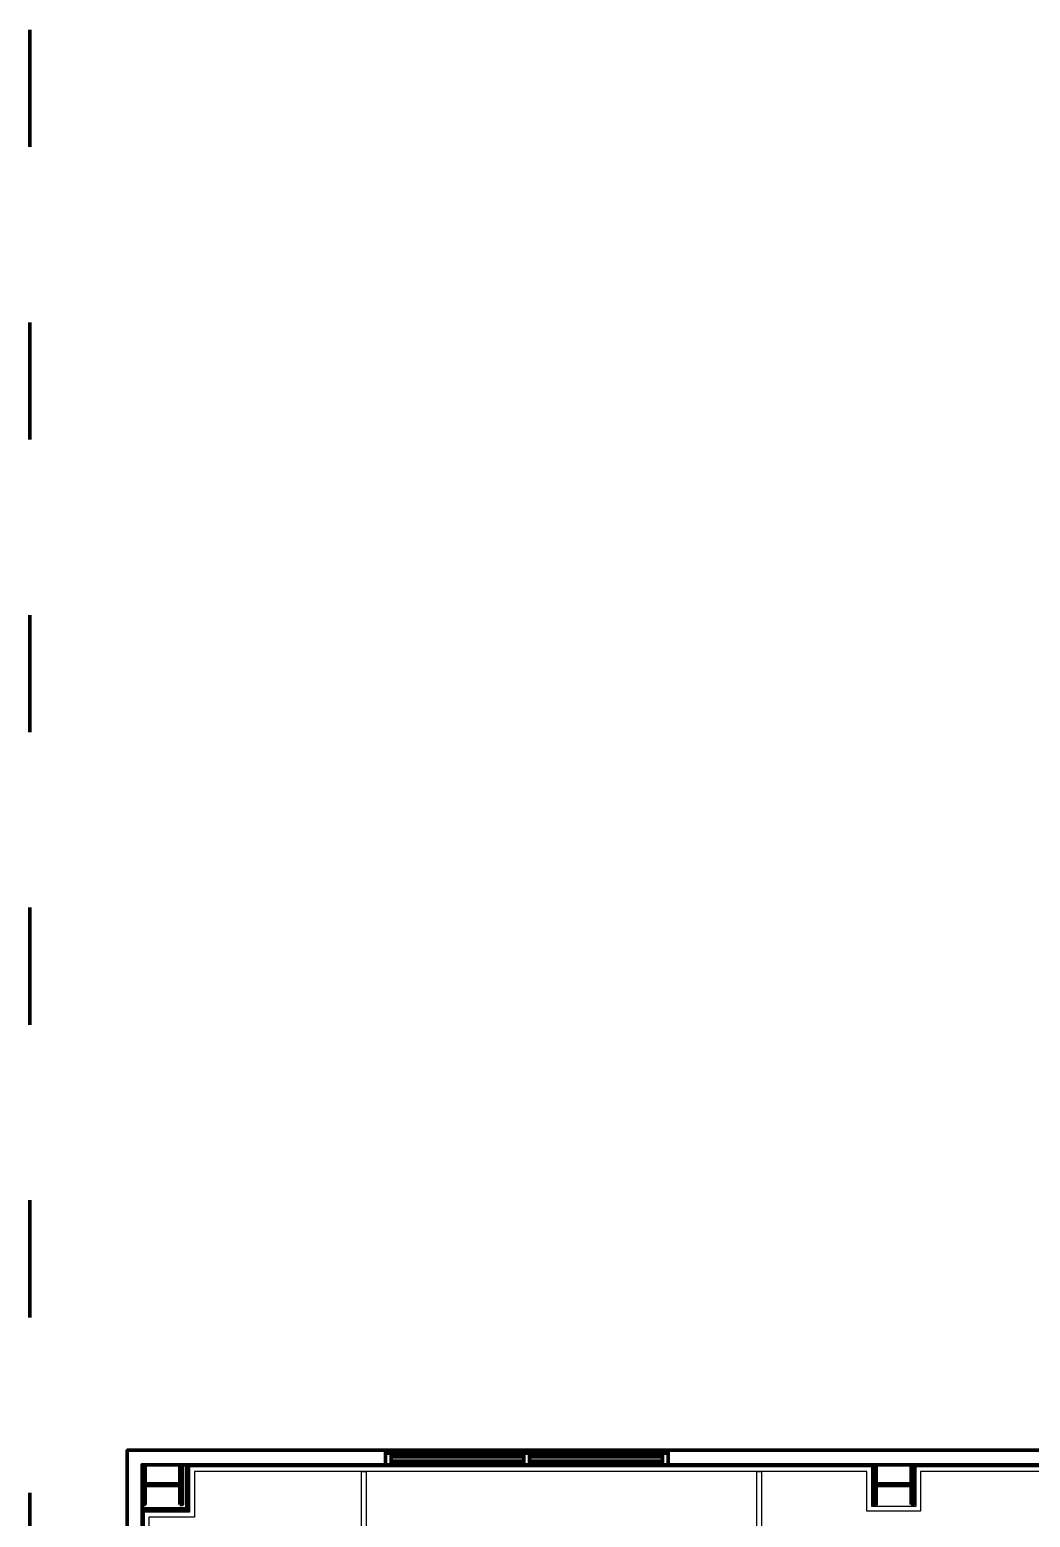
# Model space of a CAD drawing. Header units: millimetres. Extents: x 0 to 31017, y 0 to 21335.
# Drawn here: x 10320 to 11346, y 19810 to 21335 of the extents above; entities that cross this region are included whole.
import ezdxf

# ---------------------------------------------------------------- set-up
doc = ezdxf.new("R2010")
doc.units = ezdxf.units.MM
doc.linetypes.add('ACAD_ISO03W100', pattern=[30, 12, -18])
doc.layers.add('PDF_幾何圖形', color=7, linetype='Continuous')

# ---------------------------------------------------------------- blocks, each defined once
blk = doc.blocks.new('3F庫門圖灰底')
at = {"color": 9}
blk.add_lwpolyline([(105665.9, -21754.4), (105619.4, -21754.4), (105619.4, -21707.8), (105665.9, -21707.8)], close=True, dxfattribs=at)
blk = doc.blocks.new('3F機組圖彩色')
at = {"color": 251, "lineweight": 200, "true_color": 0x636466}
blk.add_lwpolyline([(92350.5, -27704.4), (92303.9, -27704.4), (92303.9, -27657.8), (92350.5, -27657.8)], close=True, dxfattribs=at)
blk = doc.blocks.new('3F庫板圖灰底')
at = {"color": 8}
for points in [[(100910.1, -8415), (100863.5, -8415), (100863.5, -8368.4), (100910.1, -8368.4)], [(101088.3, -8375.4), (101093.3, -8375.4), (101093.3, -8651.9), (101088.3, -8651.9)], [(101493.5, -8616), (101493.5, -8375.4), (101498.5, -8375.4), (101498.5, -8621), (101493.5, -8621), (101493.5, -8621), (101188.3, -8621), (101188.3, -8616)]]:
    blk.add_lwpolyline(points, close=True, dxfattribs=at)
for points in [[(103157.5, -8411.1), (103111, -8411.1), (103111, -8370.4), (102406.5, -8370.4), (102406.5, -8411.1), (102361, -8411.1), (102361, -8370.4), (101656.5, -8370.4), (101656.5, -8411.1), (101611.5, -8411.1), (101611.5, -8370.4), (100912.1, -8370.4), (100912.1, -8417), (100865.5, -8417), (100865.5, -8960.7), (100912.1, -8960.7), (100912.1, -9016.7), (100865.5, -9016.7), (100865.5, -9095.6)], [(103162.5, -8416.1), (103106, -8416.1), (103106, -8375.4), (102411.5, -8375.4), (102411.5, -8416.1), (102356, -8416.1), (102356, -8375.4), (101661.5, -8375.4), (101661.5, -8416.1), (101606.5, -8416.1), (101606.5, -8375.4), (100917.1, -8375.4), (100917.1, -8422), (100870.5, -8422), (100870.5, -8955.7), (100917.1, -8955.7), (100917.1, -9021.7), (100870.5, -9021.7), (100870.5, -9095.6)]]:
    blk.add_lwpolyline(points, dxfattribs=at)

msp = doc.modelspace()

# ---------------------------------------------------------------- linework, layer by layer
at = {"color": 251, "linetype": 'ACAD_ISO03W100', "lineweight": 200, "ltscale": 10, "true_color": 0x636466}
msp.add_line((10320.4, 21335), (10320.4, 14080.8), dxfattribs=at)
at = {"layer": 'PDF_幾何圖形', "color": 251, "lineweight": 200, "true_color": 0x636466}
for points in [[(10435.6, 19863.9), (10435.6, 19104.6), (10420.4, 19104.6), (10420.4, 19878.7), (10684.9, 19878.7), (10684.9, 19863.9)], [(13491.4, 19878.7), (13491.4, 19693.3), (13476.6, 19693.3), (13476.6, 19863.9), (10974.8, 19863.9), (10974.8, 19878.7)], [(10474.1, 19823.2), (10477.1, 19823.2), (10477.1, 19863.9), (10474.1, 19863.9), (10474.1, 19844.4), (10438.6, 19844.4), (10438.6, 19863.9), (10435.6, 19863.9), (10435.6, 19823.2), (10438.6, 19823.2), (10438.6, 19842.7), (10474.1, 19842.7)], [(11224.1, 19823.2), (11226.6, 19823.2), (11226.6, 19863.9), (11224.1, 19863.9), (11224.1, 19844.4), (11188.1, 19844.4), (11188.1, 19863.9), (11185.6, 19863.9), (11185.6, 19823.2), (11188.1, 19823.2), (11188.1, 19842.7), (11224.1, 19842.7)]]:
    msp.add_lwpolyline(points, close=True, dxfattribs=at)
for points in [[(10974.8, 19878.7), (10684.9, 19878.7)], [(10974.8, 19875.7), (10684.9, 19875.7)], [(10690.8, 19863.9), (10690.8, 19875.7)], [(10826.7, 19871.9), (10690.8, 19871.9)], [(10826.7, 19863.9), (10826.7, 19875.7)], [(10832.6, 19863.9), (10832.6, 19875.7)], [(10968.9, 19871.9), (10832.6, 19871.9)], [(10968.9, 19863.9), (10968.9, 19875.7)], [(10481.3, 19863.4), (10481.3, 19818.6), (10436.5, 19818.6)], [(10482.2, 19863.4), (10482.2, 19817.3), (10436.5, 19817.3)], [(10974.8, 19863.9), (10684.9, 19863.9)], [(10826.7, 19867.7), (10690.8, 19867.7)], [(10968.9, 19867.7), (10832.6, 19867.7)]]:
    msp.add_lwpolyline(points, dxfattribs=at)

# ---------------------------------------------------------------- block references
at = {"color": 251, "lineweight": 200, "true_color": 0x636466}
for name, p in [('3F庫門圖灰底', (-95183.8, 41571.7)), ('3F機組圖彩色', (-81868.3, 47521.7)), ('3F庫板圖灰底', (-90427.9, 28232.3))]:
    msp.add_blockref(name, p, dxfattribs=at)

doc.saveas('drawing.dxf')
